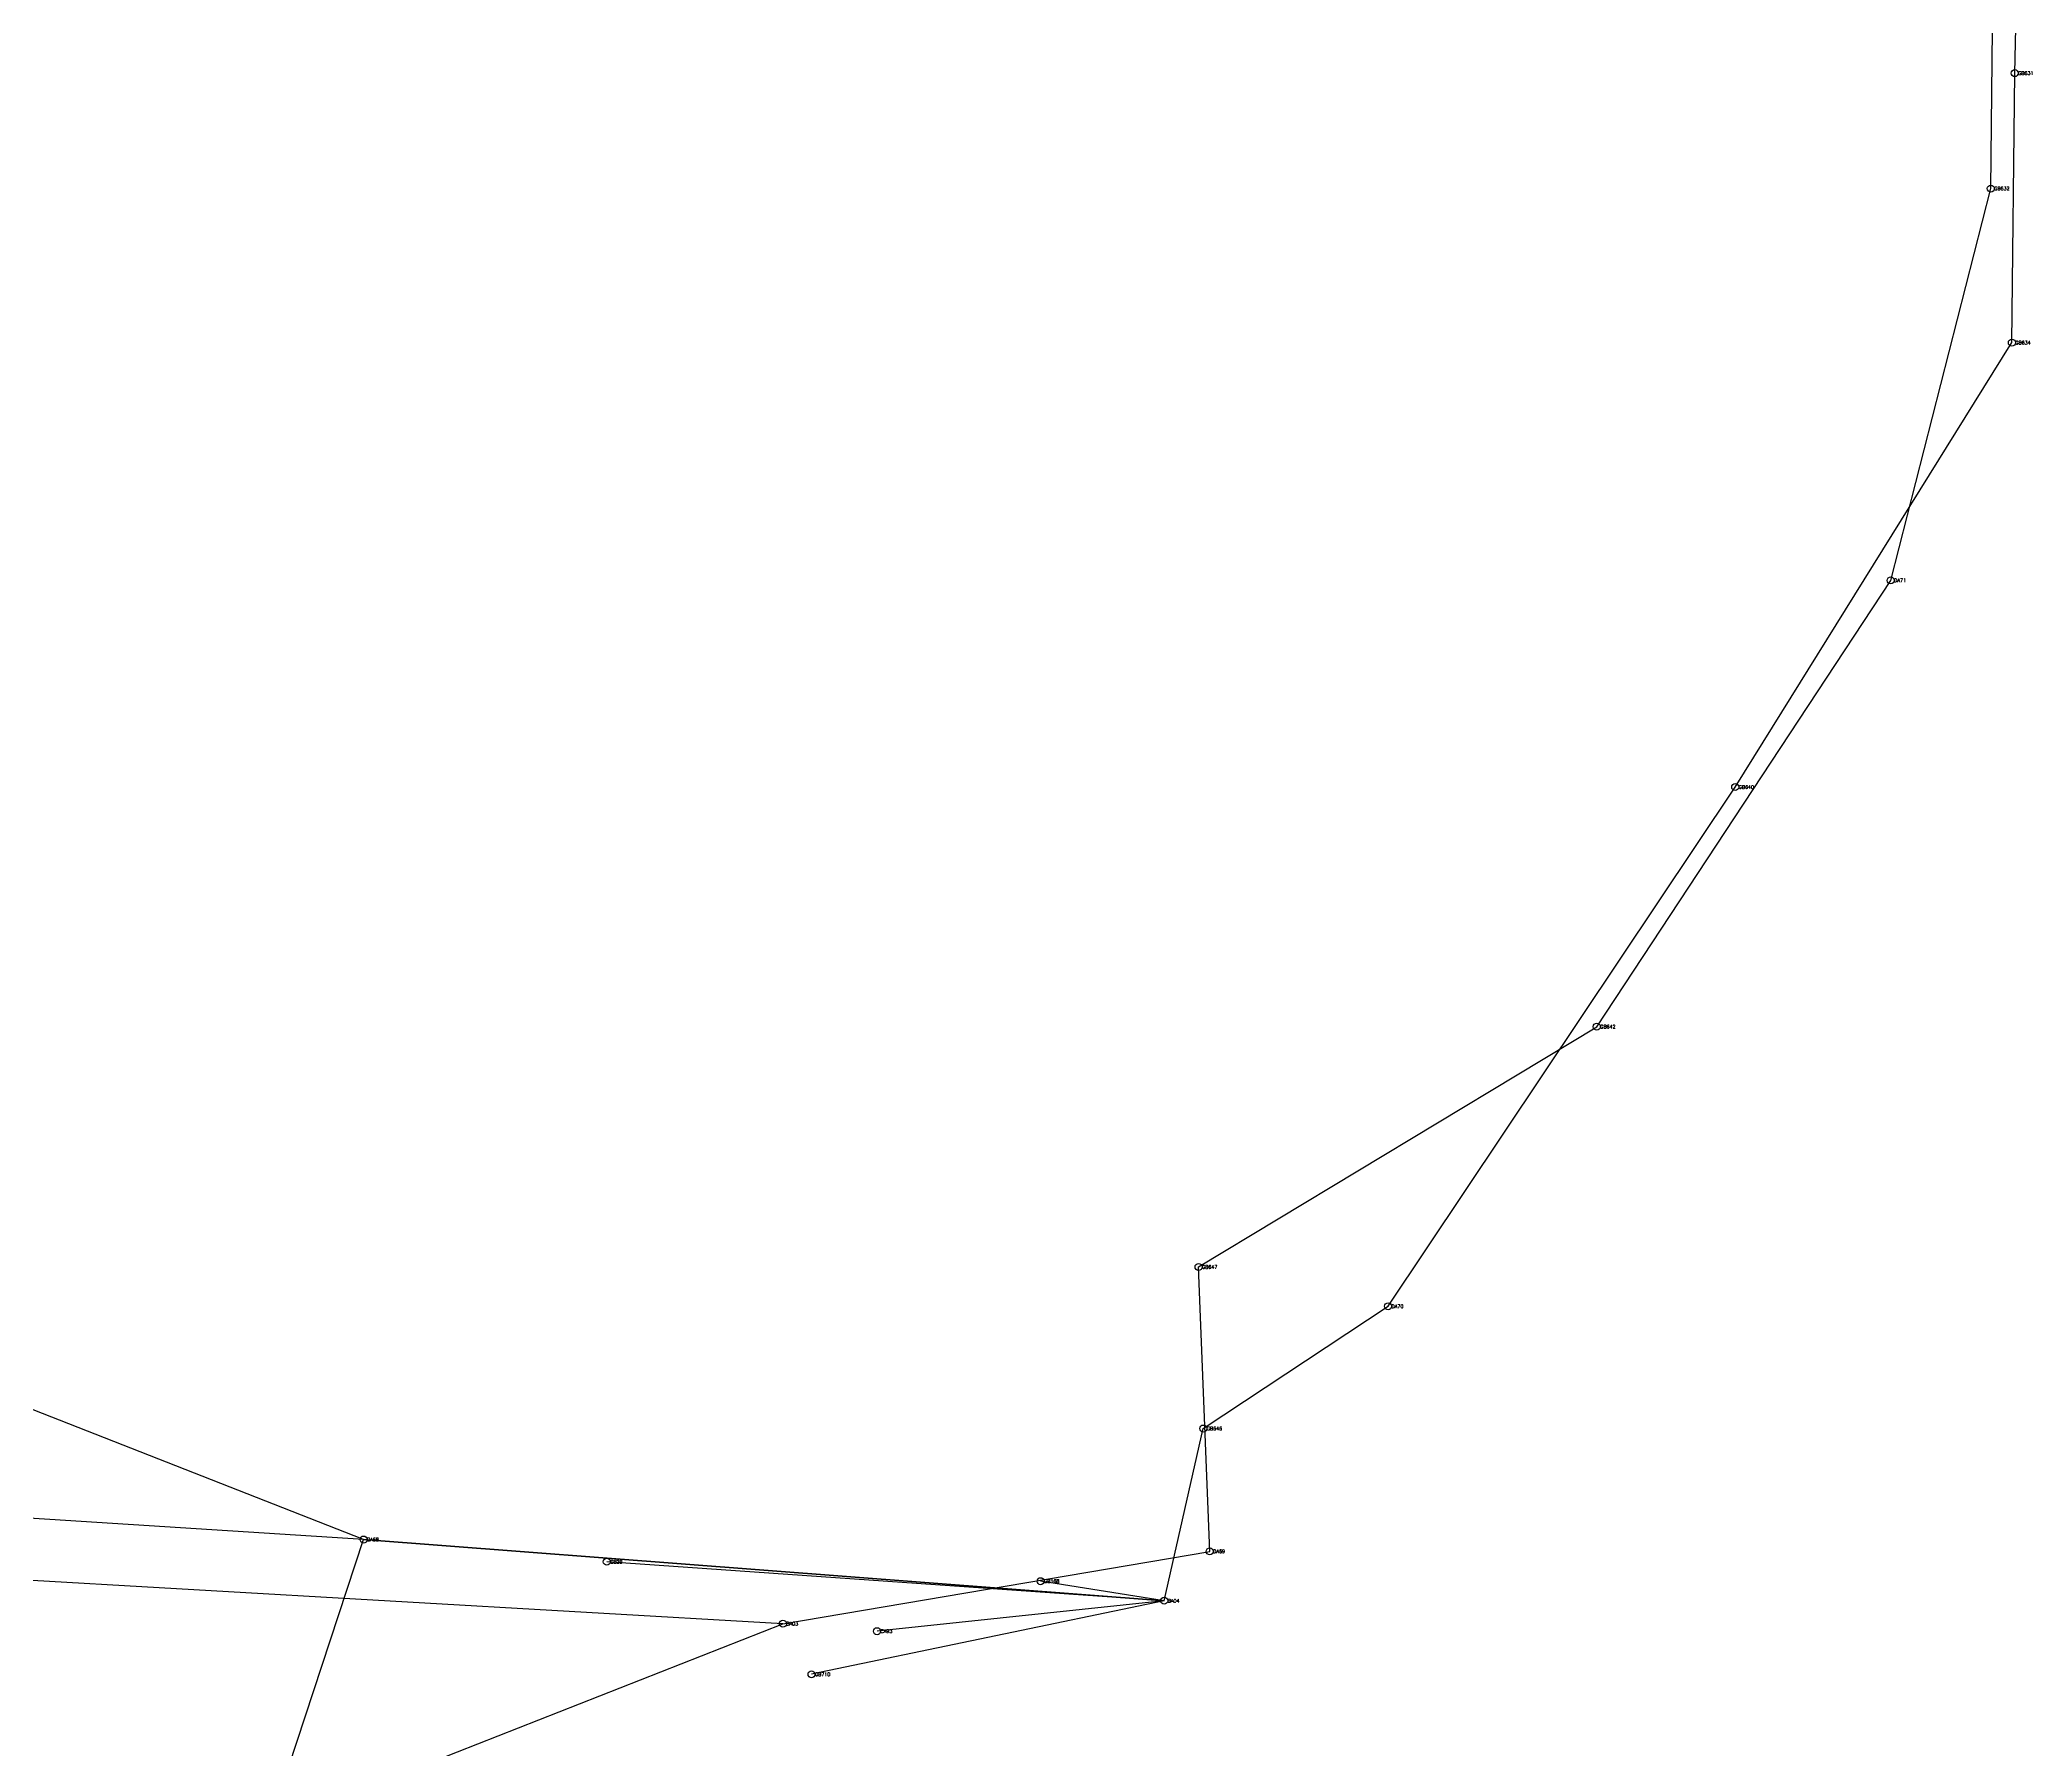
# Model space of a CAD drawing. Extents: x 166396 to 169408, y 2545087 to 2547192.
# Drawn here: x 168827 to 169397, y 2546076 to 2546565 of the extents above; entities that cross this region are included whole.
import ezdxf

# ---------------------------------------------------------------- set-up
doc = ezdxf.new("R2010")
doc.units = 0
doc.styles.get("Standard").update_dxf_attribs({"font": 'simplex'})

msp = doc.modelspace()

# ---------------------------------------------------------------- linework, layer by layer
at = {"color": 4}
for p, q in [((169392.45, 2546555.443), (169394.098, 2546631.832)), ((169385.602, 2546522.414), (169386.269, 2546588.448)), ((169391.632, 2546478.32), (169392.45, 2546555.443)), ((169356.972, 2546410.283), (169385.602, 2546522.414)), ((169312.441, 2546351.138), (169391.632, 2546478.32)), ((169272.83, 2546282.575), (169356.972, 2546410.283)), ((169213.103, 2546202.556), (169312.441, 2546351.138)), ((169158.851, 2546213.811), (169272.83, 2546282.575)), ((169162.055, 2546132.414), (169158.851, 2546213.811)), ((169160.217, 2546167.579), (169213.103, 2546202.556)), ((168919.876, 2546135.812), (168797.798, 2546183.681)), ((169149.018, 2546118.291), (169160.217, 2546167.579)), ((168919.876, 2546135.812), (168703.648, 2546149.685)), ((168837.245, 2545884.794), (168919.876, 2546135.812)), ((168919.876, 2546135.812), (169149.018, 2546118.291)), ((169149.018, 2546118.291), (168919.876, 2546135.812)), ((169039.884, 2546111.728), (169162.055, 2546132.414)), ((169039.884, 2546111.728), (168801.605, 2546125.395)), ((169149.018, 2546118.291), (168989.496, 2546129.447)), ((169149.018, 2546118.291), (169113.65, 2546123.894)), ((169149.018, 2546118.291), (169048.079, 2546097.257)), ((169149.018, 2546118.291), (169066.828, 2546109.58)), ((168887.041, 2546051.639), (169039.884, 2546111.728))]:
    msp.add_line(p, q, dxfattribs=at)
for centre in [(169392.45, 2546555.443), (169385.602, 2546522.414), (169391.632, 2546478.32), (169356.972, 2546410.283), (169312.441, 2546351.138), (169272.83, 2546282.575), (169158.851, 2546213.811), (169213.103, 2546202.556), (169160.217, 2546167.579), (168919.876, 2546135.812), (168989.496, 2546129.447), (169162.055, 2546132.414), (169113.65, 2546123.894), (169149.018, 2546118.291), (169039.884, 2546111.728), (169066.828, 2546109.58), (169048.079, 2546097.257)]:
    msp.add_circle(centre, 1)

# ---------------------------------------------------------------- texts
at = {"color": 5}
for s, p in [('GB631', (169393.45, 2546554.943)), ('GB632', (169386.602, 2546521.914)), ('GB634', (169392.632, 2546477.82)), ('DA71', (169357.972, 2546409.783)), ('GB640', (169313.441, 2546350.638)), ('GB642', (169273.83, 2546282.075)), ('GB647', (169159.851, 2546213.311)), ('DA70', (169214.103, 2546202.056)), ('GB646', (169161.217, 2546167.079)), ('DA68', (168920.876, 2546135.312)), ('GB29', (168990.496, 2546128.947)), ('DA69', (169163.055, 2546131.914)), ('GB168', (169114.65, 2546123.394)), ('BA04', (169150.018, 2546117.791)), ('BA03', (169040.884, 2546111.228)), ('CA93', (169067.828, 2546109.08)), ('GB710', (169049.079, 2546096.757))]:
    msp.add_text(s, height=1, dxfattribs=at).set_placement(p)

doc.saveas('drawing.dxf')
